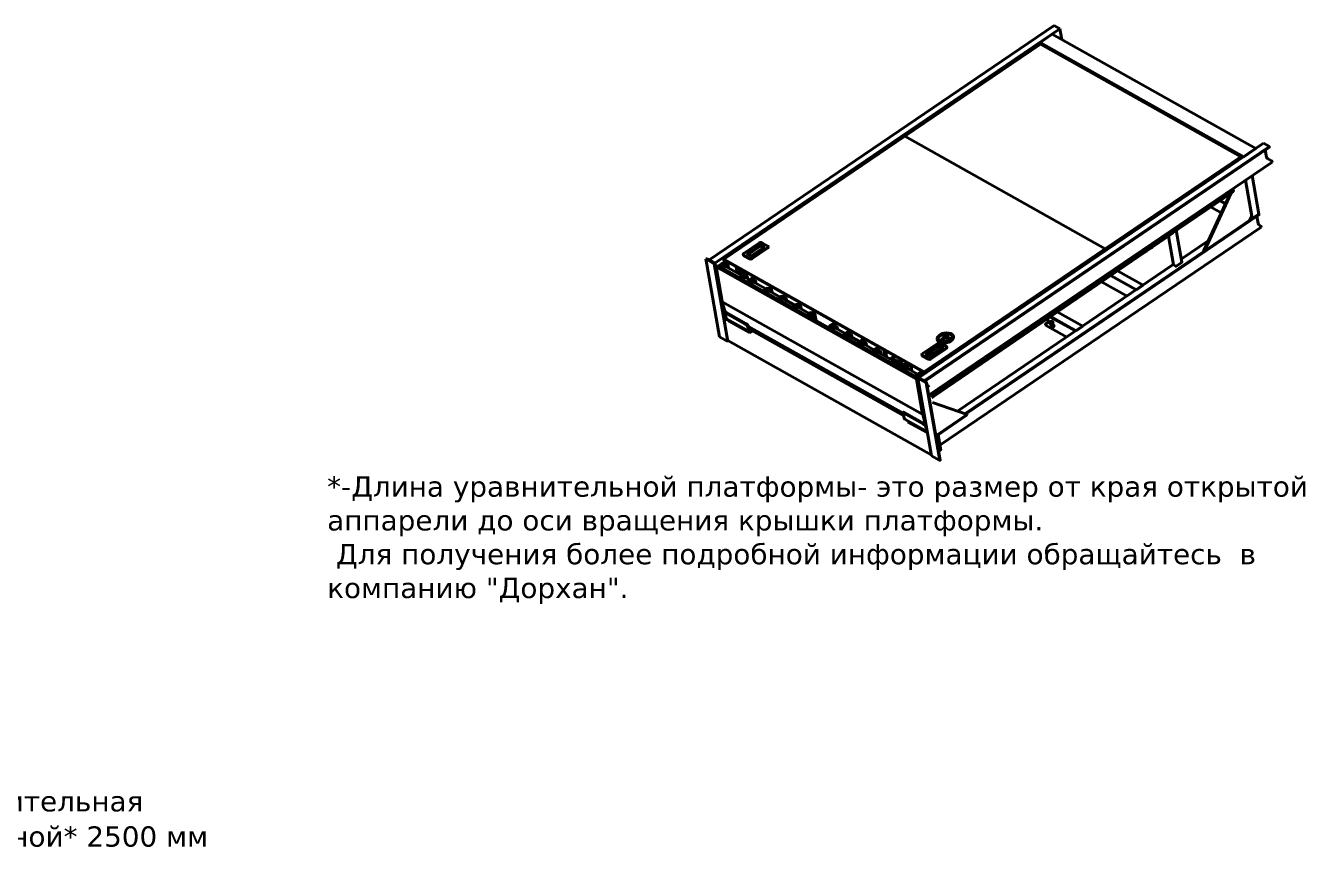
# Model space of a CAD drawing. Header units: millimetres. Extents: x 37284 to 53117, y 1996 to 6319.
# Drawn here: x 49333 to 53117, y 2098 to 4544 of the extents above; entities that cross this region are included whole.
import ezdxf

# ---------------------------------------------------------------- set-up
doc = ezdxf.new("R2010")
doc.units = ezdxf.units.MM
doc.linetypes.add('K5LT_BASIC', pattern=[0])
doc.layers.add('0 VIEW5', color=7, linetype='Continuous')
doc.styles.get("Standard").update_dxf_attribs({"font": 'verdana.TTF'})

msp = doc.modelspace()

# ---------------------------------------------------------------- linework, layer by layer
at = {"layer": '0 VIEW5', "color": 5, "linetype": 'K5LT_BASIC', "lineweight": 40}
for p, q in [((51353.693, 3850.519), (52374.234, 4544.128)), ((52374.234, 4544.128), (52391.347, 4534.508)), ((51370.806, 3840.899), (52391.347, 4534.508)), ((52368.153, 4518.744), (52332.469, 4494.492)), ((52368.153, 4518.744), (52970.374, 4180.162)), ((52391.347, 4534.508), (52396.918, 4502.571)), ((51932.758, 4216.698), (52333.837, 4489.291)), ((52332.469, 4494.492), (52934.69, 4155.91)), ((52332.469, 4494.492), (52333.425, 4489.011)), ((52333.837, 4489.291), (52926.186, 4156.26)), ((51397.509, 3852.917), (51932.758, 4216.698)), ((52525.106, 3883.667), (51932.758, 4216.698)), ((51932.758, 4216.698), (52525.106, 3883.667)), ((52993.568, 4195.926), (51973.027, 3502.317)), ((53010.68, 4186.305), (51990.139, 3492.696)), ((51991.945, 3491.681), (53010.659, 4184.049)), ((52970.374, 4180.162), (52934.69, 4155.91)), ((53010.68, 4186.305), (52993.568, 4195.926)), ((53002.152, 4154.888), (52998.506, 4175.788)), ((53010.901, 4185.04), (53010.68, 4186.305)), ((52891.194, 4130.334), (51993.76, 3520.394)), ((53018.708, 4140.289), (52003.737, 3450.465)), ((52926.186, 4156.26), (52525.106, 3883.667)), ((52926.52, 4154.343), (52525.441, 3881.75)), ((52926.877, 4154.586), (52891.194, 4130.334)), ((52891.816, 4126.771), (52891.194, 4130.334)), ((52891.194, 4130.334), (52891.816, 4126.771)), ((52926.186, 4156.26), (52926.52, 4154.343)), ((52926.435, 4154.834), (52926.877, 4154.586)), ((52927.279, 4152.285), (52926.877, 4154.586)), ((53016.705, 4144.112), (53005.121, 4150.625)), ((53018.708, 4140.289), (53018.487, 4141.554)), ((52940.314, 4087.008), (52960.189, 3973.074)), ((52958.852, 3980.744), (52940.314, 4087.008)), ((52959.939, 4100.347), (52979.815, 3986.413)), ((52011.557, 3446.702), (52904.573, 4053.639)), ((52795.798, 4065.498), (52799.008, 4063.694)), ((52904.573, 4053.639), (52903.158, 4061.755)), ((52903.599, 4062.055), (52903.24, 4061.28)), ((52894.436, 4046.749), (52815.811, 3876.991)), ((52897.463, 4048.806), (52817.456, 3876.066)), ((52863.681, 4025.847), (52880.401, 4016.446)), ((52864.878, 4026.66), (52880.947, 4017.626)), ((52884.504, 4039.999), (52889.904, 4036.963)), ((52110.45, 3395.55), (52979.815, 3986.413)), ((52979.911, 3984.544), (52112.335, 3394.897)), ((52837.028, 4007.732), (52868.238, 3990.185)), ((52953.053, 3968.224), (52958.852, 3980.744)), ((52958.744, 3974.106), (52957.932, 3978.758)), ((52960.189, 3973.074), (52959.058, 3973.71)), ((52979.815, 3986.413), (52960.189, 3973.074)), ((52973.417, 3980.13), (52977.196, 3958.467)), ((52979.815, 3986.413), (52980.045, 3985.095)), ((52036.707, 3302.537), (52986.505, 3948.065)), ((52735.283, 3938.581), (52751.767, 3844.092)), ((52817.456, 3876.066), (52953.053, 3968.224)), ((52979.683, 3954.666), (52985.387, 3950.741)), ((52986.275, 3949.384), (52986.505, 3948.065)), ((51456.305, 3869.644), (51502.693, 3901.171)), ((51509.552, 3901.746), (51527.652, 3891.57)), ((52011.815, 3445.226), (52726.61, 3931.035)), ((52726.171, 3930.719), (52017.305, 3447.088)), ((52664.305, 3889.579), (52726.195, 3931.642)), ((52711.962, 3921.024), (52726.714, 3836.458)), ((52726.61, 3931.035), (52726.171, 3930.719)), ((52726.61, 3931.035), (52726.195, 3931.642)), ((52750.238, 3852.858), (52829.623, 3906.812)), ((51454.969, 3865.801), (51454.768, 3866.951)), ((51474.127, 3855.192), (51456.027, 3865.368)), ((51474.327, 3854.042), (51456.228, 3864.218)), ((51476.327, 3862.818), (51468.1, 3867.443)), ((51468.239, 3869.581), (51503.922, 3893.833)), ((51468.439, 3868.431), (51504.123, 3892.683)), ((51468.439, 3868.431), (51504.123, 3892.683)), ((51469.218, 3866.815), (51504.457, 3890.765)), ((51515.44, 3887.358), (51479.757, 3863.106)), ((51527.374, 3887.295), (51480.986, 3855.767)), ((51527.575, 3886.145), (51481.187, 3854.617)), ((51507.352, 3894.121), (51515.579, 3889.495)), ((51507.552, 3892.97), (51515.779, 3888.345)), ((51507.552, 3892.97), (51515.779, 3888.345)), ((51507.887, 3891.053), (51514.996, 3887.056)), ((51529.111, 3888.837), (51528.91, 3889.987)), ((52525.106, 3883.667), (51989.857, 3519.886)), ((52525.441, 3881.75), (51990.192, 3517.969)), ((52350.293, 3676.161), (52652.095, 3881.28)), ((52525.106, 3883.667), (52525.441, 3881.75)), ((52525.106, 3883.667), (52525.441, 3881.75)), ((52642.814, 3874.972), (52642.458, 3875.492)), ((52815.811, 3876.991), (52817.456, 3876.066)), ((51344.34, 3853.562), (51345.054, 3854.047)), ((51369.022, 3839.686), (51344.34, 3853.562)), ((51344.34, 3853.562), (51384.479, 3623.478)), ((51347.112, 3854.22), (51370.806, 3840.899)), ((51353.693, 3850.519), (51370.806, 3840.899)), ((51370.806, 3840.899), (51369.022, 3839.686)), ((51369.022, 3839.686), (51409.16, 3609.601)), ((51370.806, 3840.899), (51378.833, 3794.882)), ((51370.806, 3840.899), (51378.833, 3794.882)), ((51380.024, 3834.17), (51375.028, 3830.775)), ((51375.028, 3830.775), (51967.377, 3497.744)), ((51375.028, 3830.775), (51393.034, 3727.561)), ((51380.024, 3834.17), (51971.782, 3501.471)), ((51390.947, 3839.551), (51381.669, 3833.245)), ((51381.669, 3833.245), (51384.302, 3831.765)), ((51393.58, 3838.071), (51384.302, 3831.765)), ((51989.857, 3519.886), (51397.509, 3852.917)), ((51397.509, 3852.917), (51397.843, 3851)), ((51397.529, 3835.85), (51406.806, 3842.156)), ((51434.042, 3830.648), (51397.843, 3851)), ((51990.192, 3517.969), (51397.843, 3851)), ((51397.843, 3851), (51399.804, 3839.762)), ((51400.948, 3839.118), (51398.316, 3840.598)), ((51400.161, 3834.37), (51409.439, 3840.676)), ((51403.796, 3831.053), (51450.856, 3804.595)), ((51409.439, 3840.676), (51406.806, 3842.156)), ((51409.439, 3840.676), (51411.914, 3826.489)), ((51437.253, 3812.242), (51434.042, 3830.648)), ((51441.679, 3809.754), (51438.468, 3828.16)), ((52088.547, 3403.141), (52726.65, 3836.827)), ((52727.029, 3836.063), (52733.611, 3832.362)), ((52735.325, 3832.506), (52751.383, 3843.419)), ((51378.833, 3794.882), (51381.029, 3796.374)), ((51378.833, 3794.882), (51381.029, 3796.374)), ((51445.383, 3813.239), (51441.528, 3810.619)), ((51444.62, 3808.101), (51446.249, 3814.232)), ((51455.118, 3803.472), (51445.84, 3797.167)), ((51445.84, 3797.167), (51448.473, 3795.687)), ((51447.911, 3806.251), (51449.54, 3812.382)), ((51457.751, 3801.992), (51448.473, 3795.687)), ((51451.827, 3805.323), (51461.105, 3811.628)), ((51454.46, 3803.843), (51463.738, 3810.148)), ((51457.995, 3812.439), (51457.047, 3808.87)), ((51870.899, 3585.038), (51457.078, 3817.697)), ((51457.078, 3817.697), (51458.451, 3809.825)), ((51463.738, 3810.148), (51461.105, 3811.628)), ((51461.386, 3798.675), (51473.234, 3792.014)), ((51465.12, 3803.04), (51462.487, 3804.52)), ((51463.738, 3810.148), (51464.962, 3803.128)), ((51467.938, 3794.991), (51467.946, 3795.057)), ((51479.799, 3789.596), (51470.522, 3783.291)), ((51482.432, 3788.116), (51473.154, 3781.811)), ((51474.205, 3792.742), (51483.482, 3799.047)), ((51476.837, 3791.261), (51486.115, 3797.567)), ((51486.115, 3797.567), (51483.482, 3799.047)), ((51486.067, 3784.798), (51521.554, 3764.847)), ((51486.115, 3797.567), (51487.34, 3790.547)), ((51489.801, 3789.164), (51487.168, 3790.644)), ((52514.279, 3786.153), (52589.701, 3743.749)), ((52540.876, 3804.299), (52616.354, 3761.864)), ((52542.07, 3805.114), (52617.469, 3762.724)), ((52561.655, 3818.476), (52637.094, 3776.062)), ((51470.522, 3783.291), (51473.154, 3781.811)), ((51492.62, 3781.114), (51492.627, 3781.18)), ((51522.58, 3765.544), (51513.302, 3759.238)), ((51513.302, 3759.238), (51515.935, 3757.758)), ((51525.213, 3764.064), (51515.935, 3757.758)), ((51525.871, 3763.694), (51535.148, 3769.999)), ((51528.503, 3762.214), (51537.781, 3768.519)), ((51530.05, 3766.534), (51529.949, 3766.592)), ((51532.138, 3758.896), (51564.335, 3740.795)), ((51537.781, 3768.519), (51535.148, 3769.999)), ((51537.781, 3768.519), (51540.256, 3754.332)), ((52637.094, 3776.062), (52617.469, 3762.724)), ((52617.469, 3762.724), (52617.484, 3762.632)), ((52637.11, 3775.971), (52637.094, 3776.062)), ((51393.172, 3726.932), (51985.521, 3393.901)), ((51393.172, 3726.932), (51401.432, 3696.676)), ((51565.361, 3741.492), (51556.083, 3735.186)), ((51556.083, 3735.186), (51558.716, 3733.706)), ((51567.993, 3740.012), (51558.716, 3733.706)), ((51568.652, 3739.642), (51577.929, 3745.947)), ((51571.284, 3738.161), (51580.562, 3744.467)), ((51572.831, 3742.482), (51572.73, 3742.539)), ((51574.919, 3734.844), (51607.115, 3716.742)), ((51580.562, 3744.467), (51577.929, 3745.947)), ((51580.562, 3744.467), (51583.037, 3730.28)), ((51608.141, 3717.44), (51598.864, 3711.134)), ((51598.864, 3711.134), (51601.496, 3709.654)), ((51610.774, 3715.959), (51601.496, 3709.654)), ((51611.432, 3715.589), (51620.71, 3721.895)), ((51614.065, 3714.109), (51623.343, 3720.415)), ((51615.612, 3718.43), (51615.51, 3718.487)), ((51617.7, 3710.792), (51649.896, 3692.69)), ((51623.343, 3720.415), (51620.71, 3721.895)), ((51623.343, 3720.415), (51625.817, 3706.228)), ((51399.996, 3694.904), (51401.508, 3696.769)), ((51402.115, 3691.61), (51400.512, 3693.669)), ((51401.793, 3694.401), (51461.028, 3661.098)), ((51404.677, 3677.836), (51402.387, 3690.958)), ((51402.738, 3673.868), (51405.853, 3675.985)), ((51403.305, 3696.267), (51462.54, 3662.964)), ((51405.843, 3675.99), (51471.66, 3638.987)), ((51411.545, 3672.785), (51412.036, 3669.97)), ((51650.922, 3693.387), (51641.644, 3687.082)), ((51641.644, 3687.082), (51644.277, 3685.602)), ((51653.555, 3691.907), (51644.277, 3685.602)), ((51654.213, 3691.537), (51663.491, 3697.843)), ((51656.846, 3690.057), (51666.123, 3696.363)), ((51658.393, 3694.378), (51658.291, 3694.435)), ((51660.481, 3686.739), (51665.402, 3683.972)), ((51666.123, 3696.363), (51663.491, 3697.843)), ((51666.123, 3696.363), (51670.58, 3670.813)), ((51666.902, 3680.049), (51666.84, 3679.452)), ((52356.673, 3669.55), (52355.258, 3677.66)), ((52362.834, 3682.829), (52437.938, 3640.604)), ((52439.052, 3641.463), (52364.028, 3683.643)), ((52458.678, 3654.802), (52383.613, 3697.005)), ((51408.357, 3614.203), (51399.259, 3666.356)), ((51474.562, 3634.816), (51412.036, 3669.97)), ((51466.329, 3656.666), (51467.931, 3654.607)), ((51467.841, 3658.531), (51469.443, 3656.472)), ((51468.204, 3653.954), (51470.493, 3640.833)), ((51469.988, 3655.167), (51472.277, 3642.045)), ((51470.15, 3654.239), (51927.43, 3397.147)), ((51471.391, 3647.123), (51929.894, 3389.343)), ((51473.893, 3638.651), (51473.545, 3638.846)), ((51473.545, 3638.846), (51473.893, 3638.651)), ((51473.893, 3638.651), (51473.841, 3638.948)), ((51479.582, 3642.518), (51473.893, 3638.651)), ((51473.893, 3638.651), (51479.582, 3642.518)), ((51473.893, 3638.651), (51474.562, 3634.816)), ((51474.396, 3641.341), (51477.692, 3643.581)), ((51483.036, 3640.576), (51474.562, 3634.816)), ((51479.419, 3642.61), (51474.73, 3639.423)), ((51720.688, 3654.164), (51711.41, 3647.858)), ((51711.41, 3647.858), (51714.043, 3646.378)), ((51723.32, 3652.684), (51714.043, 3646.378)), ((51714.106, 3657.864), (51723.384, 3664.17)), ((51716.739, 3656.384), (51726.016, 3662.689)), ((51726.016, 3662.689), (51723.384, 3664.17)), ((51726.016, 3662.689), (51727.259, 3655.569)), ((51755.915, 3633.084), (51726.955, 3649.366)), ((51730.689, 3653.731), (51728.056, 3655.211)), ((51733.508, 3645.682), (51733.515, 3645.748)), ((51756.887, 3633.812), (51766.164, 3640.117)), ((51759.519, 3632.332), (51768.797, 3638.637)), ((51768.797, 3638.637), (51766.164, 3640.117)), ((51768.797, 3638.637), (51770.039, 3631.516)), ((52036.28, 3462.743), (52338.082, 3667.862)), ((52328.801, 3661.554), (52328.445, 3662.074)), ((52348.663, 3657.696), (52348.433, 3659.014)), ((52411.284, 3622.489), (52348.663, 3657.696)), ((52349.05, 3660.498), (52354.944, 3665.395)), ((52360.703, 3664.967), (52361.097, 3663.709)), ((52363.131, 3662.367), (52363.525, 3661.109)), ((52363.851, 3668.131), (52363.535, 3667.894)), ((52363.74, 3656.881), (52365.03, 3657.953)), ((52364.904, 3653.722), (52363.74, 3656.881)), ((52363.74, 3656.881), (52364.447, 3654.622)), ((52364.047, 3661.092), (52365.518, 3656.393)), ((52369.664, 3653.551), (52364.904, 3653.722)), ((52364.904, 3653.722), (52365.611, 3651.463)), ((52365.805, 3668.743), (52366.2, 3668.728)), ((52368.093, 3663.164), (52368.487, 3661.906)), ((52369.605, 3663.019), (52371.13, 3658.15)), ((52373.259, 3656.538), (52369.664, 3653.551)), ((52369.664, 3653.551), (52370.371, 3651.292)), ((52370.627, 3666.561), (52371.021, 3665.303)), ((52370.629, 3659.75), (52372.096, 3659.697)), ((52372.096, 3659.697), (52373.259, 3656.538)), ((52373.259, 3656.538), (52373.967, 3654.279)), ((52458.678, 3654.802), (52439.052, 3641.463)), ((52439.052, 3641.463), (52439.068, 3641.372)), ((52458.694, 3654.711), (52458.678, 3654.802)), ((51409.16, 3609.601), (51384.479, 3623.478)), ((51411.352, 3611.091), (51409.16, 3609.601)), ((51409.758, 3611.988), (52010.854, 3274.039)), ((51763.468, 3630.112), (51754.191, 3623.806)), ((51754.191, 3623.806), (51756.823, 3622.326)), ((51766.101, 3628.631), (51756.823, 3622.326)), ((51798.696, 3609.032), (51769.736, 3625.314)), ((51773.47, 3629.679), (51770.837, 3631.159)), ((51776.289, 3621.63), (51776.296, 3621.696)), ((51806.249, 3606.059), (51796.971, 3599.754)), ((51796.971, 3599.754), (51799.604, 3598.274)), ((51808.882, 3604.579), (51799.604, 3598.274)), ((51799.667, 3609.76), (51808.945, 3616.065)), ((51802.3, 3608.279), (51811.578, 3614.585)), ((51811.578, 3614.585), (51808.945, 3616.065)), ((51811.578, 3614.585), (51812.82, 3607.464)), ((51841.477, 3584.979), (51812.517, 3601.261)), ((51816.251, 3605.627), (51813.618, 3607.107)), ((51819.069, 3597.577), (51819.077, 3597.643)), ((51984.482, 3572.691), (52030.87, 3604.219)), ((51996.416, 3572.629), (52032.1, 3596.881)), ((51996.617, 3571.478), (52032.3, 3595.73)), ((51996.617, 3571.478), (52032.3, 3595.73)), ((52035.529, 3597.168), (52043.756, 3592.543)), ((52035.73, 3596.018), (52043.957, 3591.393)), ((52035.73, 3596.018), (52043.957, 3591.393)), ((52037.73, 3604.794), (52055.829, 3594.618)), ((52059.404, 3623.674), (52058.087, 3624.414)), ((51849.03, 3582.007), (51839.752, 3575.702)), ((51839.752, 3575.702), (51842.385, 3574.221)), ((51851.663, 3580.527), (51842.385, 3574.221)), ((51842.448, 3585.707), (51851.726, 3592.013)), ((51845.081, 3584.227), (51854.358, 3590.533)), ((51854.358, 3590.533), (51851.726, 3592.013)), ((51854.358, 3590.533), (51855.601, 3583.412)), ((51899.67, 3552.262), (51855.298, 3577.209)), ((51859.031, 3581.575), (51856.399, 3583.055)), ((51861.85, 3573.525), (51861.857, 3573.591)), ((51874.11, 3566.632), (51870.899, 3585.038)), ((51878.536, 3564.144), (51875.325, 3582.55)), ((51899.666, 3564.759), (51889.604, 3557.921)), ((51937.539, 3547.572), (51898.871, 3569.311)), ((51898.871, 3569.311), (51901.624, 3553.531)), ((51983.147, 3568.849), (51982.946, 3569.999)), ((52002.304, 3558.24), (51984.205, 3568.416)), ((52002.505, 3557.09), (51984.405, 3567.266)), ((52004.505, 3565.866), (51996.278, 3570.491)), ((51997.395, 3569.863), (52032.635, 3593.813)), ((52042.441, 3590.278), (52006.07, 3565.558)), ((52043.617, 3590.405), (52007.934, 3566.153)), ((52055.552, 3590.343), (52009.163, 3558.815)), ((52055.752, 3589.192), (52009.364, 3557.665)), ((52036.064, 3594.101), (52043.174, 3590.104)), ((52057.289, 3591.885), (52057.088, 3593.035)), ((51900.696, 3552.959), (51891.418, 3546.654)), ((51891.418, 3546.654), (51894.051, 3545.174)), ((51903.328, 3551.479), (51894.051, 3545.174)), ((51908.939, 3547.051), (51906.963, 3548.162)), ((51910.697, 3552.527), (51908.065, 3554.007)), ((51909.91, 3547.779), (51919.188, 3554.084)), ((51912.543, 3546.299), (51921.82, 3552.604)), ((51923.073, 3540.378), (51913.796, 3534.073)), ((51913.796, 3534.073), (51916.428, 3532.593)), ((51922.048, 3539.681), (51916.178, 3542.981)), ((51925.706, 3538.898), (51916.428, 3532.593)), ((51921.82, 3552.604), (51919.188, 3554.084)), ((51921.82, 3552.604), (51923.867, 3540.874)), ((51923.668, 3528.522), (51943.294, 3541.861)), ((51928.934, 3525.562), (51923.668, 3528.522)), ((51928.934, 3525.562), (51948.559, 3538.901)), ((51931.92, 3534.13), (51929.341, 3535.58)), ((51933.075, 3539.946), (51930.442, 3541.426)), ((51939.039, 3538.969), (51937.539, 3547.572)), ((51942.608, 3541.394), (51941.964, 3545.084)), ((51969.819, 3512.823), (51942.419, 3528.228)), ((51944.829, 3542.079), (51950.095, 3539.119)), ((51950.66, 3538.288), (51950.991, 3538.513)), ((51950.678, 3538.196), (51951.681, 3532.444)), ((51990.192, 3517.969), (51950.702, 3540.171)), ((51950.702, 3540.171), (51953.913, 3521.766)), ((51951.681, 3532.444), (51952.011, 3532.668)), ((51970.79, 3513.551), (51980.068, 3519.856)), ((51982.701, 3518.376), (51980.068, 3519.856)), ((51989.857, 3519.886), (51990.192, 3517.969)), ((51993.76, 3520.394), (51990.192, 3517.969)), ((51993.76, 3520.394), (51994.382, 3516.831)), ((51994.382, 3516.831), (51993.76, 3520.394)), ((51971.357, 3500.449), (51967.377, 3497.744)), ((51967.377, 3497.744), (51985.383, 3394.53)), ((51977.372, 3509.85), (51968.094, 3503.545)), ((51968.094, 3503.545), (51970.727, 3502.065)), ((51980.005, 3508.37), (51970.727, 3502.065)), ((51973.027, 3502.317), (51971.243, 3501.105)), ((52011.381, 3271.02), (51971.243, 3501.105)), ((51971.243, 3501.105), (51995.924, 3487.228)), ((51990.139, 3492.696), (51973.027, 3502.317)), ((51996.721, 3488.996), (51973.027, 3502.317)), ((51973.423, 3512.071), (51982.701, 3518.376)), ((51982.701, 3518.376), (51983.943, 3511.255)), ((51985.24, 3510.618), (51984.741, 3510.898)), ((51990.813, 3514.406), (51990.192, 3517.969)), ((51995.924, 3487.228), (51996.638, 3487.713)), ((52036.062, 3257.144), (51995.924, 3487.228)), ((51997.098, 3488.521), (52037.237, 3258.437)), ((51999.404, 3475.307), (52005.27, 3479.294)), ((52011.676, 3446.02), (52024.069, 3454.444)), ((52017.305, 3447.088), (52012.106, 3443.555)), ((52014.788, 3448.136), (52014.432, 3448.656)), ((52014.691, 3428.738), (52116.862, 3393.328)), ((51926.528, 3398.877), (51928.04, 3400.742)), ((51928.647, 3395.583), (51927.045, 3397.642)), ((51928.325, 3398.374), (51987.56, 3365.071)), ((51931.209, 3381.809), (51928.92, 3394.93)), ((51929.837, 3400.239), (51989.072, 3366.936)), ((51932.376, 3379.963), (51998.192, 3342.959)), ((51941.368, 3374.907), (51941.859, 3372.092)), ((51999.392, 3339.746), (51941.859, 3372.092)), ((51985.521, 3393.901), (51993.957, 3362.999)), ((52116.862, 3393.328), (52027.654, 3332.698)), ((52117.249, 3392.092), (52028.041, 3331.462)), ((52116.862, 3393.328), (52117.249, 3392.092)), ((51992.861, 3360.638), (51994.464, 3358.58)), ((51994.373, 3362.504), (51995.725, 3360.767)), ((51994.736, 3357.927), (51997.025, 3344.805)), ((52031.277, 3333.661), (52039.179, 3288.364)), ((52010.578, 3275.622), (52001.48, 3327.774)), ((52011.381, 3271.02), (52036.062, 3257.144)), ((52032.852, 3283.57), (52038.718, 3287.557)), ((52036.062, 3257.144), (52036.776, 3257.629))]:
    msp.add_line(p, q, dxfattribs=at)
for centre, major_axis, ratio, start_param, end_param in [((53009.42, 4185.873), (1.239, -1.824), 0.47404219, 0, 0.80958497), ((52925.851, 4151.315), (0.961, 1.708), 0.63748438, 4.65405138, 5.62045813), ((53004.62, 4153.501), (2.066, -3.039), 0.47404219, 3.95117762, 5.52197395), ((53017.006, 4142.387), (1.239, -1.824), 0.47404219, 0.80958497, 2.3803813), ((52959.95, 3974.316), (1.207, 0.211), 0.60736947, 3.14159265, 3.78099406), ((52979.223, 3985.557), (-0.689, 1.013), 0.47404219, 3.14159265, 3.95117762), ((52979.5, 3957.172), (-1.928, 2.837), 0.47404219, 0.80958497, 2.25815802), ((52985.452, 3949.846), (-0.689, 1.013), 0.47404219, 3.95117762, 5.39975067), ((51505.984, 3899.321), (4.827, 0.842), 0.60736947, 0.6394014, 2.21019773), ((51459.595, 3867.794), (4.827, 0.842), 0.60736947, 2.21019773, 3.14159265), ((51459.595, 3867.794), (4.827, 0.842), 0.60736947, 3.14159265, 3.78099406), ((51459.796, 3866.643), (4.827, 0.842), 0.60736947, 3.14159265, 3.78099406), ((51469.884, 3868.656), (2.414, 0.421), 0.60736947, 2.21019773, 3.14159265), ((51469.884, 3868.656), (2.414, 0.421), 0.60736947, 3.14159265, 3.78099406), ((51470.085, 3867.506), (-2.414, -0.421), 0.60736947, 5.35179038, 5.8799565), ((51470.085, 3867.506), (2.414, 0.421), 0.60736947, 2.21019773, 2.73836385), ((51478.111, 3864.031), (2.414, 0.421), 0.60736947, 3.78099406, 5.35179038), ((51505.567, 3892.908), (2.414, 0.421), 0.60736947, 0.6394014, 2.21019773), ((51505.768, 3891.758), (-2.414, -0.421), 0.60736947, 3.78099406, 5.35179038), ((51505.768, 3891.758), (2.414, 0.421), 0.60736947, 0.6394014, 2.21019773), ((51506.103, 3889.84), (-2.414, -0.421), 0.60736947, 3.78099406, 5.35179038), ((51513.795, 3888.283), (2.414, 0.421), 0.60736947, 5.35179038, 6.28318531), ((51513.795, 3888.283), (2.414, 0.421), 0.60736947, 0, 0.6394014), ((51513.995, 3887.132), (-2.414, -0.421), 0.60736947, 3.54482146, 3.78099406), ((51513.995, 3887.132), (2.414, 0.421), 0.60736947, 0.40322881, 0.6394014), ((51524.083, 3889.145), (4.827, 0.842), 0.60736947, 5.35179038, 6.28318531), ((51524.284, 3887.995), (4.827, 0.842), 0.60736947, 5.35179038, 6.28318531), ((51524.083, 3889.145), (4.827, 0.842), 0.60736947, 0, 0.6394014), ((52621.707, 3861.588), (0.552, -0.81), 0.23106688, 0.62406276, 1.40138657), ((52646.599, 3876.588), (-1.82, -1.245), 0.00592883, 6.05000704, 6.28318531), ((52646.599, 3876.588), (-1.82, -1.245), 0.00592883, 0, 3.14159265), ((52646.599, 3876.588), (-1.82, -1.245), 0.00592883, 3.14159265, 6.05000704), ((52644.834, 3880.048), (-1.721, 2.533), 0.47404219, 3.14832617, 3.79471003), ((52650.365, 3883.807), (1.721, -2.533), 0.47404219, 0.00673351, 0.65311738), ((52650.544, 3883.929), (-1.763, 2.594), 0.47404219, 3.14159265, 3.82475649), ((52662.657, 3887.502), (-1.82, -1.245), 0.00592883, 6.05000704, 6.28318531), ((52662.657, 3887.502), (-1.82, -1.245), 0.00592883, 0, 3.14159265), ((52662.657, 3887.502), (-1.82, -1.245), 0.00592883, 3.14159265, 6.05000704), ((52662.319, 3891.932), (-1.763, 2.594), 0.47404219, 3.14159265, 3.82475649), ((52662.497, 3892.053), (-1.721, 2.533), 0.47404219, 3.23086511, 3.79471003), ((52668.028, 3895.812), (-1.721, 2.533), 0.47404219, 3.14832617, 3.79471003), ((51346.041, 3853.492), (-1.448, -0.253), 0.60736947, 3.78099406, 5.35179038), ((51395.185, 3828.867), (3.122, 5.553), 0.63748438, 0.54863464, 2.02723389), ((51392.552, 3830.347), (5.763, 10.251), 0.63748438, 0, 0.90806915), ((51399.134, 3826.647), (-5.763, -10.251), 0.63748438, 4.0496618, 4.95345844), ((51395.185, 3828.867), (5.763, 10.251), 0.63748438, 0, 0.90806915), ((51401.767, 3825.167), (-5.763, -10.251), 0.63748438, 4.0496618, 4.95345844), ((51401.767, 3825.167), (-3.122, -5.553), 0.63748438, 3.14159265, 5.16882654), ((51395.185, 3828.867), (5.763, 10.251), 0.63748438, 6.17155276, 6.28318531), ((51401.767, 3825.167), (-3.122, -5.553), 0.63748438, 2.86334583, 3.14159265), ((51477.695, 3857.618), (4.827, 0.842), 0.60736947, 3.78099406, 5.35179038), ((51477.896, 3856.467), (4.827, 0.842), 0.60736947, 3.78099406, 5.35179038), ((52727.921, 3836.669), (-1.207, -0.211), 0.60736947, 0, 0.6394014), ((52734.503, 3832.968), (-1.207, -0.211), 0.60736947, 0.6394014, 2.21019773), ((52750.56, 3843.882), (-1.207, -0.211), 0.60736947, 2.21019773, 3.14159265), ((51446.052, 3809.404), (2.401, 4.271), 0.63748438, 0.71193643, 0.90806915), ((51453.433, 3796.119), (-5.763, -10.251), 0.63748438, 4.0496618, 4.95345844), ((51450.53, 3814.461), (-3.002, -5.339), 0.63748438, 3.31810894, 5.09685935), ((51453.821, 3812.61), (-3.002, -5.339), 0.63748438, 3.31810894, 5.09685935), ((51453.821, 3812.61), (-1.561, -2.776), 0.63748438, 3.14159265, 6.28318531), ((51456.065, 3794.639), (-5.763, -10.251), 0.63748438, 4.0496618, 4.45083536), ((51450.53, 3814.461), (-1.561, -2.776), 0.63748438, 1.19357549, 1.94801716), ((51453.821, 3812.61), (-1.561, -2.776), 0.63748438, 0, 0.38447037), ((51453.821, 3812.61), (-1.561, -2.776), 0.63748438, 0.38447037, 3.14159265), ((51459.356, 3792.789), (3.122, 5.553), 0.63748438, 0, 2.02723389), ((51456.724, 3794.269), (5.763, 10.251), 0.63748438, 0, 0.90806915), ((51459.356, 3792.789), (5.763, 10.251), 0.63748438, 0, 0.90806915), ((51459.356, 3792.789), (3.122, 5.553), 0.63748438, 6.00493848, 6.28318531), ((51459.356, 3792.789), (5.763, 10.251), 0.63748438, 5.26630155, 6.28318531), ((51475.81, 3783.538), (-5.763, -10.251), 0.63748438, 4.0496618, 4.95345844), ((51478.443, 3782.058), (-5.763, -10.251), 0.63748438, 4.0496618, 4.9224211), ((51484.037, 3778.913), (3.122, 5.553), 0.63748438, 0, 2.02723389), ((51481.405, 3780.393), (5.763, 10.251), 0.63748438, 0, 0.90806915), ((51484.037, 3778.913), (5.763, 10.251), 0.63748438, 0, 0.90806915), ((51484.037, 3778.913), (3.122, 5.553), 0.63748438, 6.00493848, 6.28318531), ((51484.037, 3778.913), (5.763, 10.251), 0.63748438, 5.26630155, 6.28318531), ((51527.476, 3754.49), (-5.763, -10.251), 0.63748438, 4.0496618, 4.95345844), ((51530.109, 3753.01), (-5.763, -10.251), 0.63748438, 4.0496618, 4.95345844), ((51524.185, 3756.341), (5.763, 10.251), 0.63748438, 0, 0.90806915), ((51526.818, 3754.86), (5.763, 10.251), 0.63748438, 0.50689558, 0.90806915), ((51530.109, 3753.01), (-3.122, -5.553), 0.63748438, 3.14159265, 5.16882654), ((51530.109, 3753.01), (-3.122, -5.553), 0.63748438, 2.86334583, 3.14159265), ((51400.171, 3732.411), (4.803, 8.542), 0.63748438, 2.47886547, 2.56327978), ((51570.257, 3730.438), (-5.763, -10.251), 0.63748438, 4.0496618, 4.95345844), ((51572.89, 3728.958), (-5.763, -10.251), 0.63748438, 4.0496618, 4.95345844), ((51566.966, 3732.288), (5.763, 10.251), 0.63748438, 0, 0.90806915), ((51569.599, 3730.808), (5.763, 10.251), 0.63748438, 0.50689558, 0.90806915), ((51572.89, 3728.958), (-3.122, -5.553), 0.63748438, 3.14159265, 5.16882654), ((51572.89, 3728.958), (-3.122, -5.553), 0.63748438, 2.86334583, 3.14159265), ((51613.038, 3706.386), (-5.763, -10.251), 0.63748438, 4.0496618, 4.95345844), ((51615.67, 3704.906), (-5.763, -10.251), 0.63748438, 4.0496618, 4.95345844), ((51609.747, 3708.236), (5.763, 10.251), 0.63748438, 0, 0.90806915), ((51612.38, 3706.756), (5.763, 10.251), 0.63748438, 0.50689558, 0.90806915), ((51615.67, 3704.906), (-3.122, -5.553), 0.63748438, 3.14159265, 5.16882654), ((51615.67, 3704.906), (-3.122, -5.553), 0.63748438, 2.86334583, 3.14159265), ((51403.541, 3669.266), (-2.882, -5.125), 0.63748438, 4.0496618, 5.62045813), ((51403.803, 3691.819), (3.807, -3.085), 0.19903998, 3.14159265, 3.84983522), ((51403.803, 3691.819), (3.807, -3.085), 0.19903998, 2.27903889, 3.14159265), ((51405.315, 3693.684), (3.807, -3.085), 0.19903998, 2.27903889, 3.14159265), ((51400.603, 3689.745), (1.201, 2.136), 0.63748438, 5.62045813, 6.02188386), ((51408.245, 3680.261), (-2.401, -4.271), 0.63748438, 5.62045813, 6.28318531), ((51655.819, 3682.334), (-5.763, -10.251), 0.63748438, 4.0496618, 4.95345844), ((51658.451, 3680.854), (-5.763, -10.251), 0.63748438, 4.0496618, 4.95345844), ((51652.528, 3684.184), (5.763, 10.251), 0.63748438, 0, 0.90806915), ((51655.16, 3682.704), (5.763, 10.251), 0.63748438, 0.50689558, 0.90806915), ((51658.451, 3680.854), (-3.122, -5.553), 0.63748438, 3.14159265, 5.16882654), ((51662.4, 3678.633), (3.002, 5.339), 0.63748438, 0, 2.0469716), ((51663.058, 3678.263), (2.521, 4.485), 0.63748438, 5.30871598, 8.43119918), ((51658.451, 3680.854), (-3.122, -5.553), 0.63748438, 2.86334583, 3.14159265), ((51663.058, 3678.263), (2.521, 4.485), 0.63748438, 4.13517144, 4.75083833), ((51662.4, 3678.633), (3.002, 5.339), 0.63748438, 5.30871598, 6.28318531), ((51663.058, 3678.263), (2.521, 4.485), 0.63748438, 4.75083833, 5.30871598), ((52349.001, 3674.326), (-1.82, -1.245), 0.00592883, 0, 3.14159265), ((52349.001, 3674.326), (-1.82, -1.245), 0.00592883, 6.05000704, 6.28318531), ((52349.001, 3674.326), (-1.82, -1.245), 0.00592883, 3.14159265, 6.05000704), ((52348.306, 3678.514), (-1.763, 2.594), 0.47404219, 3.14159265, 3.82475649), ((52348.485, 3678.635), (-1.721, 2.533), 0.47404219, 3.23086511, 3.79471003), ((52354.016, 3682.394), (-1.721, 2.533), 0.47404219, 3.14832617, 3.79471003), ((51463.038, 3658.516), (3.807, -3.085), 0.19903998, 0.70824256, 2.27903889), ((51464.55, 3660.381), (3.807, -3.085), 0.19903998, 0.70824256, 2.27903889), ((51466.42, 3652.742), (1.201, 2.136), 0.63748438, 5.62045813, 6.02188386), ((51466.42, 3652.742), (2.401, 4.271), 0.63748438, 5.62045813, 6.02188386), ((51474.061, 3643.258), (2.401, 4.271), 0.63748438, 2.47886547, 3.14159265), ((51474.061, 3643.258), (2.401, 4.271), 0.63748438, 3.14159265, 4.0496618), ((51474.061, 3643.258), (1.201, 2.136), 0.63748438, 2.47886547, 3.14159265), ((51474.061, 3643.258), (1.201, 2.136), 0.63748438, 3.14159265, 4.0496618), ((51715.712, 3648.661), (-5.763, -10.251), 0.63748438, 4.0496618, 4.95345844), ((51718.344, 3647.181), (-5.763, -10.251), 0.63748438, 4.0496618, 4.95345844), ((51718.344, 3647.181), (-3.122, -5.553), 0.63748438, 3.7908052, 4.3085184), ((51724.926, 3643.48), (3.122, 5.553), 0.63748438, 0, 2.02723389), ((51722.293, 3644.96), (5.763, 10.251), 0.63748438, 0, 0.90806915), ((51724.926, 3643.48), (5.763, 10.251), 0.63748438, 0, 0.90806915), ((51724.926, 3643.48), (3.122, 5.553), 0.63748438, 6.00493848, 6.28318531), ((51724.926, 3643.48), (5.763, 10.251), 0.63748438, 5.26630155, 6.28318531), ((51758.492, 3624.608), (-5.763, -10.251), 0.63748438, 4.0496618, 4.95345844), ((52052.62, 3619.757), (-24.135, -4.21), 0.60736947, 3.14159265, 6.28318531), ((52052.954, 3617.84), (-24.135, -4.21), 0.60736947, 3.20703773, 6.21774023), ((52052.954, 3617.84), (24.135, 4.21), 0.60736947, 0.06544508, 3.07614757), ((52332.943, 3663.413), (-1.82, -1.245), 0.00592883, 6.05000704, 6.28318531), ((52332.943, 3663.413), (-1.82, -1.245), 0.00592883, 0, 3.14159265), ((52332.943, 3663.413), (-1.82, -1.245), 0.00592883, 3.14159265, 6.05000704), ((52330.822, 3666.63), (-1.721, 2.533), 0.47404219, 3.14832617, 3.79471003), ((52336.353, 3670.389), (1.721, -2.533), 0.47404219, 0.00673351, 0.65311738), ((52336.531, 3670.51), (-1.763, 2.594), 0.47404219, 3.14159265, 3.82475649), ((52349.325, 3659.621), (-0.6, -1.068), 0.63748438, 4.17188508, 5.62045813), ((52354.175, 3667.853), (-1.681, -2.99), 0.63748438, 1.03029242, 2.47886547), ((52365.532, 3666.188), (-3.04, -0.952), 0.66063335, 5.8446895, 7.35907467), ((52365.378, 3666.68), (2.806, 0.878), 0.66063335, 2.06570329, 3.14159265), ((52365.378, 3666.68), (2.806, 0.878), 0.66063335, 3.14159265, 4.2215633), ((52365.203, 3667.241), (2.058, 0.644), 0.66063335, 2.06570329, 4.2215633), ((52365.203, 3667.241), (2.058, 0.644), 0.66063335, 1.07588936, 2.06570329), ((52365.378, 3666.68), (2.806, 0.878), 0.66063335, 4.2215633, 6.28318531), ((52365.203, 3667.241), (2.058, 0.644), 0.66063335, 4.2215633, 7.35907467), ((52365.532, 3666.188), (-3.04, -0.952), 0.66063335, 1.07588936, 2.06570329), ((52365.378, 3666.68), (2.806, 0.878), 0.66063335, 0, 1.07588936), ((52365.532, 3666.188), (-3.04, -0.952), 0.66063335, 2.06570329, 3.58008847), ((51412.639, 3617.113), (-2.882, -5.125), 0.63748438, 5.62045813, 6.28318531), ((51761.125, 3623.128), (-5.763, -10.251), 0.63748438, 4.0496618, 4.95345844), ((51761.125, 3623.128), (-3.122, -5.553), 0.63748438, 3.7908052, 4.3085184), ((51767.707, 3619.428), (3.122, 5.553), 0.63748438, 0, 2.02723389), ((51765.074, 3620.908), (5.763, 10.251), 0.63748438, 0, 0.90806915), ((51767.707, 3619.428), (5.763, 10.251), 0.63748438, 0, 0.90806915), ((51767.707, 3619.428), (3.122, 5.553), 0.63748438, 6.00493848, 6.28318531), ((51767.707, 3619.428), (5.763, 10.251), 0.63748438, 5.26630155, 6.28318531), ((51801.273, 3600.556), (-5.763, -10.251), 0.63748438, 4.0496618, 4.95345844), ((51803.906, 3599.076), (-5.763, -10.251), 0.63748438, 4.0496618, 4.95345844), ((51803.906, 3599.076), (-3.122, -5.553), 0.63748438, 3.7908052, 4.3085184), ((51810.487, 3595.376), (3.122, 5.553), 0.63748438, 0, 2.02723389), ((51807.855, 3596.856), (5.763, 10.251), 0.63748438, 0, 0.90806915), ((51810.487, 3595.376), (5.763, 10.251), 0.63748438, 0, 0.90806915), ((51810.487, 3595.376), (3.122, 5.553), 0.63748438, 6.00493848, 6.28318531), ((51810.487, 3595.376), (5.763, 10.251), 0.63748438, 5.26630155, 6.28318531), ((52052.62, 3619.757), (-24.135, -4.21), 0.60736947, 0, 0.6394014), ((52052.954, 3617.84), (21.963, 3.832), 0.60736947, 0, 3.14159265), ((52034.161, 3602.369), (4.827, 0.842), 0.60736947, 0.6394014, 2.21019773), ((52052.954, 3617.84), (21.963, 3.832), 0.60736947, 3.14159265, 3.84950694), ((52033.745, 3595.956), (2.414, 0.421), 0.60736947, 0.6394014, 2.21019773), ((52033.946, 3594.805), (-2.414, -0.421), 0.60736947, 3.78099406, 5.35179038), ((52033.946, 3594.805), (2.414, 0.421), 0.60736947, 0.6394014, 2.21019773), ((52054.961, 3606.336), (21.963, 3.832), 0.60736947, 1.91901117, 2.69577246), ((52052.62, 3619.757), (-24.135, -4.21), 0.60736947, 0.6394014, 3.14159265), ((52052.084, 3613.736), (6.003, 10.678), 0.63748438, 0, 2.83043091), ((52053.4, 3612.996), (6.003, 10.678), 0.63748438, 0, 2.74230944), ((52053.4, 3612.996), (5.043, 8.97), 0.63748438, 0, 3.0128744), ((52054.961, 3606.336), (7.241, 1.263), 0.60736947, 1.04375026, 3.14159265), ((52054.961, 3606.336), (7.241, 1.263), 0.60736947, 3.14159265, 3.27251858), ((52055.296, 3604.419), (7.241, 1.263), 0.60736947, 1.25380309, 2.84265342), ((52054.961, 3606.336), (21.963, 3.832), 0.60736947, 1.2723326, 1.70512992), ((52052.084, 3613.736), (5.043, 8.97), 0.63748438, 3.78388516, 4.0496618), ((52052.084, 3613.736), (5.043, 8.97), 0.63748438, 4.0496618, 6.1678249), ((52053.4, 3612.996), (5.043, 8.97), 0.63748438, 4.07309376, 6.28318531), ((52053.4, 3612.996), (6.003, 10.678), 0.63748438, 4.34627515, 6.28318531), ((52055.296, 3604.419), (7.241, 1.263), 0.60736947, 0.29893923, 0.80078217), ((52054.961, 3606.336), (7.241, 1.263), 0.60736947, 0, 0.58798183), ((52054.961, 3606.336), (21.963, 3.832), 0.60736947, 0.4458202, 1.13653289), ((52054.961, 3606.336), (7.241, 1.263), 0.60736947, 6.15225938, 6.28318531), ((52052.954, 3617.84), (21.963, 3.832), 0.60736947, 5.57527102, 6.28318531), ((51844.054, 3576.504), (-5.763, -10.251), 0.63748438, 4.0496618, 4.95345844), ((51846.686, 3575.024), (-5.763, -10.251), 0.63748438, 4.0496618, 4.95345844), ((51846.686, 3575.024), (-3.122, -5.553), 0.63748438, 3.7908052, 4.3085184), ((51853.268, 3571.324), (3.122, 5.553), 0.63748438, 0, 2.02723389), ((51850.635, 3572.804), (5.763, 10.251), 0.63748438, 0, 0.90806915), ((51853.268, 3571.324), (5.763, 10.251), 0.63748438, 0, 0.90806915), ((51853.268, 3571.324), (3.122, 5.553), 0.63748438, 6.00493848, 6.28318531), ((51853.268, 3571.324), (5.763, 10.251), 0.63748438, 5.26630155, 6.28318531), ((51987.773, 3570.841), (4.827, 0.842), 0.60736947, 2.21019773, 3.14159265), ((51987.773, 3570.841), (4.827, 0.842), 0.60736947, 3.14159265, 3.78099406), ((51987.974, 3569.691), (4.827, 0.842), 0.60736947, 3.14159265, 3.78099406), ((51998.062, 3571.704), (2.414, 0.421), 0.60736947, 2.21019773, 3.14159265), ((51998.062, 3571.704), (2.414, 0.421), 0.60736947, 3.14159265, 3.78099406), ((51998.262, 3570.553), (2.414, 0.421), 0.60736947, 2.21019773, 2.73836385), ((51998.262, 3570.553), (-2.414, -0.421), 0.60736947, 5.35179038, 5.8799565), ((52005.873, 3560.665), (4.827, 0.842), 0.60736947, 3.78099406, 5.35179038), ((52006.073, 3559.515), (4.827, 0.842), 0.60736947, 3.78099406, 5.35179038), ((52006.289, 3567.078), (2.414, 0.421), 0.60736947, 3.78099406, 5.35179038), ((52034.28, 3592.888), (-2.414, -0.421), 0.60736947, 3.78099406, 5.35179038), ((52055.296, 3604.419), (24.135, 4.21), 0.60736947, 3.57787378, 4.08291942), ((52041.972, 3591.33), (2.414, 0.421), 0.60736947, 5.35179038, 6.28318531), ((52041.972, 3591.33), (2.414, 0.421), 0.60736947, 0, 0.6394014), ((52042.173, 3590.18), (2.414, 0.421), 0.60736947, 0.40322881, 0.6394014), ((52042.173, 3590.18), (-2.414, -0.421), 0.60736947, 3.54482146, 3.78099406), ((52052.261, 3592.193), (4.827, 0.842), 0.60736947, 5.35179038, 6.28318531), ((52052.461, 3591.042), (4.827, 0.842), 0.60736947, 5.35179038, 6.28318531), ((52052.261, 3592.193), (4.827, 0.842), 0.60736947, 0, 0.6394014), ((51904.934, 3542.276), (3.122, 5.553), 0.63748438, 0, 2.02723389), ((51902.301, 3543.756), (5.763, 10.251), 0.63748438, 0, 0.90806915), ((51904.934, 3542.276), (5.763, 10.251), 0.63748438, 0, 0.90806915), ((51911.516, 3538.576), (-5.763, -10.251), 0.63748438, 4.0496618, 4.95345844), ((51914.148, 3537.095), (-5.763, -10.251), 0.63748438, 4.0496618, 4.95345844), ((51904.934, 3542.276), (3.122, 5.553), 0.63748438, 6.00493848, 6.28318531), ((51914.148, 3537.095), (-3.122, -5.553), 0.63748438, 3.14159265, 5.16882654), ((51904.934, 3542.276), (5.763, 10.251), 0.63748438, 5.82797791, 6.28318531), ((51914.148, 3537.095), (-3.122, -5.553), 0.63748438, 2.86334583, 3.14159265), ((51927.312, 3529.695), (3.122, 5.553), 0.63748438, 0, 2.02723389), ((51924.679, 3531.175), (5.763, 10.251), 0.63748438, 0, 0.90806915), ((51927.312, 3529.695), (5.763, 10.251), 0.63748438, 0, 0.90806915), ((51927.312, 3529.695), (3.122, 5.553), 0.63748438, 6.00493848, 6.28318531), ((51927.312, 3529.695), (5.763, 10.251), 0.63748438, 5.74743595, 6.28318531), ((51939.527, 3522.038), (3.362, 5.98), 0.63748438, 0, 1.88495311), ((51939.527, 3522.038), (3.362, 5.98), 0.63748438, 6.16575774, 6.28318531), ((51943.629, 3539.943), (1.201, 2.136), 0.63748438, 0, 0.90806915), ((51948.894, 3536.983), (1.201, 2.136), 0.63748438, 0, 0.90806915), ((51948.894, 3536.983), (1.201, 2.136), 0.63748438, 5.62045813, 6.28318531), ((51972.396, 3504.347), (-5.763, -10.251), 0.63748438, 4.0496618, 4.95345844), ((51975.029, 3502.867), (-5.763, -10.251), 0.63748438, 4.0496618, 4.95345844), ((51975.029, 3502.867), (-3.122, -5.553), 0.63748438, 3.7908052, 4.3085184), ((51978.978, 3500.647), (5.763, 10.251), 0.63748438, 0, 0.90806915), ((51981.61, 3499.167), (5.763, 10.251), 0.63748438, 0.39797838, 0.90806915), ((51995.65, 3488.269), (1.448, 0.253), 0.60736947, 5.35179038, 6.28318531), ((51995.65, 3488.269), (1.448, 0.253), 0.60736947, 0, 0.6394014), ((52010.734, 3446.507), (0.573, -0.795), 0.9729198, 0.28837679, 1.23087426), ((52019.288, 3450.237), (-1.82, -1.245), 0.00592883, 6.05000704, 6.28318531), ((52019.288, 3450.237), (-1.82, -1.245), 0.00592883, 0, 3.14159265), ((52019.288, 3450.237), (-1.82, -1.245), 0.00592883, 3.14159265, 6.05000704), ((52016.809, 3453.212), (-1.721, 2.533), 0.47404219, 3.14832617, 3.79471003), ((52022.34, 3456.971), (1.721, -2.533), 0.47404219, 0.00673351, 0.65311738), ((52022.518, 3457.092), (-1.763, 2.594), 0.47404219, 3.14159265, 3.82475649), ((52035.345, 3461.151), (-1.82, -1.245), 0.00592883, 0, 3.14159265), ((52035.345, 3461.151), (-1.82, -1.245), 0.00592883, 6.05000704, 6.28318531), ((52035.345, 3461.151), (-1.82, -1.245), 0.00592883, 3.14159265, 6.05000704), ((52034.294, 3465.095), (-1.763, 2.594), 0.47404219, 3.14159265, 3.82475649), ((52034.472, 3465.217), (-1.721, 2.533), 0.47404219, 3.23086511, 3.79471003), ((52040.003, 3468.976), (-1.721, 2.533), 0.47404219, 3.14832617, 3.79471003), ((51930.335, 3395.792), (3.807, -3.085), 0.19903998, 3.14159265, 3.84983522), ((51930.335, 3395.792), (3.807, -3.085), 0.19903998, 2.27903889, 3.14159265), ((51931.847, 3397.657), (3.807, -3.085), 0.19903998, 2.27903889, 3.14159265), ((51927.135, 3393.718), (1.201, 2.136), 0.63748438, 5.62045813, 6.02188386), ((51934.777, 3384.234), (-2.401, -4.271), 0.63748438, 5.62045813, 6.28318531), ((51992.519, 3399.381), (4.803, 8.542), 0.63748438, 2.47886547, 2.56327978), ((51989.57, 3362.489), (3.807, -3.085), 0.19903998, 0.70824256, 2.27903889), ((51991.082, 3364.354), (3.807, -3.085), 0.19903998, 0.70824256, 2.27903889), ((51992.952, 3356.714), (1.201, 2.136), 0.63748438, 5.62045813, 6.02188386), ((52000.593, 3347.231), (2.401, 4.271), 0.63748438, 2.47886547, 3.14159265), ((52000.593, 3347.231), (2.401, 4.271), 0.63748438, 3.14159265, 3.3704331), ((52035.789, 3258.184), (1.448, 0.253), 0.60736947, 5.35179038, 6.28318531), ((52037.731, 3288.112), (1.448, 0.253), 0.60736947, 5.35179038, 6.28318531)]:
    msp.add_ellipse(centre, major_axis=major_axis, ratio=ratio, start_param=start_param, end_param=end_param, dxfattribs=at)
msp.add_ellipse((52365.532, 3666.188), major_axis=(3.881, 1.215), ratio=0.66063335, dxfattribs=at)
for points, knots in [([(52714.847, 3923.929), (52714.871, 3923.955), (52714.938, 3924.03), (52715.094, 3924.219), (52715.279, 3924.489), (52715.464, 3924.839), (52715.558, 3925.078), (52715.599, 3925.202)], [0, 0, 0, 0, 0.62500743, 1.72536839, 3.92609033, 5.92297416, 8, 8, 8, 8]), ([(51444.98, 3800.601), (51444.956, 3800.556), (51444.917, 3800.469), (51444.88, 3800.346), (51444.859, 3800.236), (51444.849, 3800.13), (51444.849, 3800.021), (51444.861, 3799.909), (51444.886, 3799.801), (51444.922, 3799.698), (51444.968, 3799.604), (51445.023, 3799.519), (51445.087, 3799.447), (51445.151, 3799.39), (51445.208, 3799.353), (51445.241, 3799.335), (51445.255, 3799.328)], [0, 0, 0, 0, 1.66136311, 3.02828315, 4.14110246, 5.29426413, 6.51942366, 7.77623868, 9.07239747, 10.37624453, 11.65004671, 12.88611573, 14.20685542, 15.41297521, 16.34065877, 17, 17, 17, 17]), ([(51446.111, 3801.091), (51446.085, 3801.104), (51446.036, 3801.123), (51445.958, 3801.143), (51445.877, 3801.154), (51445.785, 3801.155), (51445.688, 3801.144), (51445.59, 3801.12), (51445.49, 3801.084), (51445.393, 3801.035), (51445.3, 3800.975), (51445.21, 3800.902), (51445.124, 3800.815), (51445.046, 3800.714), (51445.001, 3800.64), (51444.98, 3800.601)], [0, 0, 0, 0, 1.23616626, 2.12356121, 3.24599016, 4.47649481, 5.63493031, 6.86582433, 8.13588782, 9.37266226, 10.61003157, 11.88128482, 13.22030594, 14.593211, 16, 16, 16, 16]), ([(51445.255, 3799.328), (51445.282, 3799.315), (51445.323, 3799.299), (51445.387, 3799.282), (51445.457, 3799.271), (51445.549, 3799.27), (51445.655, 3799.288), (51445.756, 3799.323), (51445.849, 3799.37), (51445.936, 3799.427), (51446.02, 3799.497), (51446.101, 3799.578), (51446.176, 3799.669), (51446.245, 3799.769), (51446.306, 3799.877), (51446.359, 3799.99), (51446.401, 3800.107), (51446.432, 3800.224), (51446.451, 3800.338), (51446.459, 3800.456), (51446.453, 3800.575), (51446.431, 3800.692), (51446.395, 3800.796), (51446.344, 3800.89), (51446.282, 3800.968), (51446.205, 3801.038), (51446.146, 3801.074), (51446.111, 3801.091)], [0, 0, 0, 0, 1.04087717, 1.57715393, 2.38353816, 3.58423907, 4.86608006, 6.09500928, 7.13817916, 8.21096984, 9.31008576, 10.40590609, 11.50906838, 12.62286821, 13.74978055, 14.87916789, 16.01547701, 17.15623295, 18.26092637, 19.32511048, 20.62660113, 21.8952736, 23.1311279, 24.30173473, 25.54483574, 26.65637453, 28, 28, 28, 28]), ([(52363.237, 3668.364), (52363.088, 3668.242), (52362.867, 3668.049), (52362.579, 3667.767), (52362.369, 3667.544), (52362.161, 3667.305), (52361.956, 3667.05), (52361.753, 3666.774), (52361.548, 3666.474), (52361.337, 3666.139), (52361.124, 3665.772), (52360.91, 3665.378), (52360.772, 3665.106), (52360.703, 3664.967)], [0, 0, 0, 0, 2.2495741, 3.33223826, 4.40559629, 5.49773013, 6.59665456, 7.6835938, 8.8264802, 10.03729894, 11.33712467, 12.65802502, 14, 14, 14, 14]), ([(52360.703, 3664.967), (52360.795, 3664.9), (52360.938, 3664.788), (52361.142, 3664.617), (52361.31, 3664.467), (52361.492, 3664.296), (52361.684, 3664.103), (52361.888, 3663.887), (52362.105, 3663.645), (52362.339, 3663.372), (52362.68, 3662.955), (52362.948, 3662.609), (52363.131, 3662.367)], [0, 0, 0, 0, 1.74982702, 2.67359725, 3.64815126, 4.67743185, 5.73024126, 6.80558751, 7.91409033, 9.09657524, 10.34909942, 13, 13, 13, 13]), ([(52361.097, 3663.709), (52361.255, 3663.499), (52361.488, 3663.198), (52361.786, 3662.829), (52361.995, 3662.58), (52362.193, 3662.351), (52362.383, 3662.143), (52362.565, 3661.952), (52362.747, 3661.77), (52362.936, 3661.592), (52363.132, 3661.419), (52363.33, 3661.256), (52363.46, 3661.157), (52363.525, 3661.109)], [0, 0, 0, 0, 2.47868566, 3.64484824, 4.75502803, 5.85801187, 6.91508042, 7.93342964, 8.99183542, 10.12901712, 11.38215973, 12.67248736, 14, 14, 14, 14]), ([(52363.131, 3662.367), (52363.34, 3662.451), (52363.66, 3662.571), (52364.099, 3662.714), (52364.434, 3662.812), (52364.774, 3662.9), (52365.124, 3662.978), (52365.494, 3663.046), (52365.903, 3663.105), (52366.334, 3663.148), (52366.757, 3663.174), (52367.34, 3663.189), (52367.78, 3663.179), (52368.093, 3663.164)], [0, 0, 0, 0, 1.94676933, 2.93247605, 3.91606943, 4.89289128, 5.86931589, 6.89239017, 7.99852582, 9.26480716, 10.42824823, 11.45263597, 14, 14, 14, 14]), ([(52368.199, 3669.161), (52367.96, 3669.172), (52367.599, 3669.183), (52367.117, 3669.178), (52366.755, 3669.165), (52366.396, 3669.14), (52366.033, 3669.103), (52365.658, 3669.052), (52365.253, 3668.98), (52364.838, 3668.887), (52364.439, 3668.781), (52363.903, 3668.617), (52363.511, 3668.473), (52363.237, 3668.364)], [0, 0, 0, 0, 1.94676933, 2.93247605, 3.91606943, 4.89289128, 5.86931589, 6.89239017, 7.99852582, 9.26480716, 10.42824823, 11.45263597, 14, 14, 14, 14]), ([(52363.525, 3661.109), (52363.829, 3661.094), (52364.278, 3661.084), (52364.863, 3661.1), (52365.277, 3661.125), (52365.676, 3661.165), (52366.059, 3661.217), (52366.434, 3661.284), (52366.812, 3661.365), (52367.211, 3661.468), (52367.629, 3661.593), (52368.06, 3661.74), (52368.344, 3661.849), (52368.487, 3661.906)], [0, 0, 0, 0, 2.47868566, 3.64484824, 4.75502803, 5.85801187, 6.91508042, 7.93342964, 8.99183542, 10.12901712, 11.38215973, 12.67248736, 14, 14, 14, 14]), ([(52364.447, 3654.622), (52364.524, 3654.407), (52364.634, 3654.096), (52364.781, 3653.687), (52364.89, 3653.384), (52364.997, 3653.088), (52365.091, 3652.831), (52365.174, 3652.607), (52365.25, 3652.404), (52365.325, 3652.204), (52365.401, 3652.004), (52365.5, 3651.747), (52365.568, 3651.572), (52365.611, 3651.463)], [0, 0, 0, 0, 2.20024368, 3.24422532, 4.45026089, 5.62127446, 6.75726603, 7.66987488, 8.59360375, 9.59149821, 10.65243827, 11.77235804, 14, 14, 14, 14]), ([(52365.611, 3651.463), (52365.871, 3651.4), (52366.255, 3651.316), (52366.782, 3651.224), (52367.185, 3651.165), (52367.597, 3651.122), (52367.97, 3651.097), (52368.312, 3651.088), (52368.633, 3651.09), (52368.966, 3651.104), (52369.316, 3651.131), (52369.791, 3651.186), (52370.142, 3651.246), (52370.371, 3651.292)], [0, 0, 0, 0, 2.20024368, 3.24422532, 4.45026089, 5.62127446, 6.75726603, 7.66987488, 8.59360375, 9.59149821, 10.65243827, 11.77235804, 14, 14, 14, 14]), ([(52368.093, 3663.164), (52368.208, 3663.396), (52368.383, 3663.735), (52368.626, 3664.163), (52368.809, 3664.468), (52369, 3664.763), (52369.196, 3665.046), (52369.401, 3665.317), (52369.617, 3665.581), (52369.851, 3665.842), (52370.1, 3666.096), (52370.361, 3666.338), (52370.538, 3666.488), (52370.627, 3666.561)], [0, 0, 0, 0, 2.2495741, 3.33223826, 4.4055963, 5.49773013, 6.59665456, 7.6835938, 8.8264802, 10.03729895, 11.33712467, 12.65802502, 14, 14, 14, 14]), ([(52370.627, 3666.561), (52370.507, 3666.721), (52370.323, 3666.96), (52370.075, 3667.272), (52369.878, 3667.513), (52369.676, 3667.753), (52369.47, 3667.987), (52369.264, 3668.21), (52369.056, 3668.423), (52368.844, 3668.627), (52368.551, 3668.89), (52368.338, 3669.058), (52368.199, 3669.161)], [0, 0, 0, 0, 1.74982699, 2.67359722, 3.64815123, 4.67743182, 5.73024124, 6.80558749, 7.91409032, 9.09657523, 10.34909942, 13, 13, 13, 13]), ([(52368.487, 3661.906), (52368.651, 3662.041), (52368.893, 3662.253), (52369.203, 3662.563), (52369.421, 3662.799), (52369.628, 3663.043), (52369.825, 3663.296), (52370.015, 3663.559), (52370.205, 3663.842), (52370.404, 3664.16), (52370.609, 3664.513), (52370.817, 3664.898), (52370.953, 3665.166), (52371.021, 3665.303)], [0, 0, 0, 0, 2.47868567, 3.64484824, 4.75502803, 5.85801187, 6.91508042, 7.93342964, 8.99183543, 10.12901712, 11.38215973, 12.67248736, 14, 14, 14, 14]), ([(52370.371, 3651.292), (52370.571, 3651.39), (52370.867, 3651.547), (52371.27, 3651.787), (52371.578, 3651.988), (52371.892, 3652.211), (52372.175, 3652.433), (52372.433, 3652.65), (52372.674, 3652.868), (52372.924, 3653.109), (52373.185, 3653.376), (52373.539, 3653.762), (52373.798, 3654.07), (52373.967, 3654.279)], [0, 0, 0, 0, 2.20024368, 3.24422532, 4.45026089, 5.62127447, 6.75726603, 7.66987488, 8.59360375, 9.59149822, 10.65243827, 11.77235804, 14, 14, 14, 14]), ([(51923.169, 3529.05), (51923.146, 3529.052), (51923.1, 3529.059), (51923.02, 3529.083), (51922.941, 3529.121), (51922.865, 3529.173), (51922.823, 3529.209), (51922.802, 3529.229)], [0, 0, 0, 0, 1.42372629, 2.91781284, 5.02137648, 6.51060758, 8, 8, 8, 8]), ([(51923.86, 3529.661), (51923.839, 3529.6), (51923.802, 3529.512), (51923.737, 3529.393), (51923.671, 3529.299), (51923.59, 3529.21), (51923.503, 3529.14), (51923.41, 3529.088), (51923.309, 3529.055), (51923.226, 3529.047), (51923.179, 3529.049), (51923.169, 3529.05)], [0, 0, 0, 0, 1.9364278, 2.92932218, 4.34146004, 5.76921404, 7.21258416, 8.51928005, 10.00770579, 11.61004783, 12, 12, 12, 12]), ([(51923.86, 3529.661), (51923.88, 3529.721), (51923.906, 3529.817), (51923.93, 3529.962), (51923.941, 3530.092), (51923.938, 3530.235), (51923.921, 3530.37), (51923.89, 3530.5), (51923.842, 3530.624), (51923.778, 3530.736), (51923.708, 3530.82), (51923.64, 3530.882), (51923.574, 3530.928), (51923.499, 3530.965), (51923.446, 3530.982), (51923.416, 3530.99)], [0, 0, 0, 0, 1.80351119, 2.72825318, 4.04346175, 5.37321455, 6.71751159, 7.93451573, 9.32077576, 10.81313287, 12.0663721, 13.00041177, 13.99601749, 14.90531592, 16, 16, 16, 16])]:
    msp.add_open_spline(points, degree=3, knots=knots, dxfattribs=at)

# ---------------------------------------------------------------- texts
at = {"ltscale": 15, "char_height": 60, "attachment_point": 5}
for s, insert, width in [('\\pxql;*-Длина уравнительной платформы- это размер от края открытой аппарели до оси вращения крышки платформы. \\P Для получения более подробной информации обращайтесь  в компанию "Дорхан".', (51692.734, 3021.794), 2935.8354), ('На данном эскизе изображена механическая уравнительная ', (48350.05, 2240.558), 3191.73403), ('платформа подвесного типа шириной 1800 мм, длиной* 2500 мм ', (48444.611, 2136.335), 3191.73403)]:
    msp.add_mtext(s, dxfattribs=dict(at, insert=insert, width=width))

doc.saveas('drawing.dxf')
